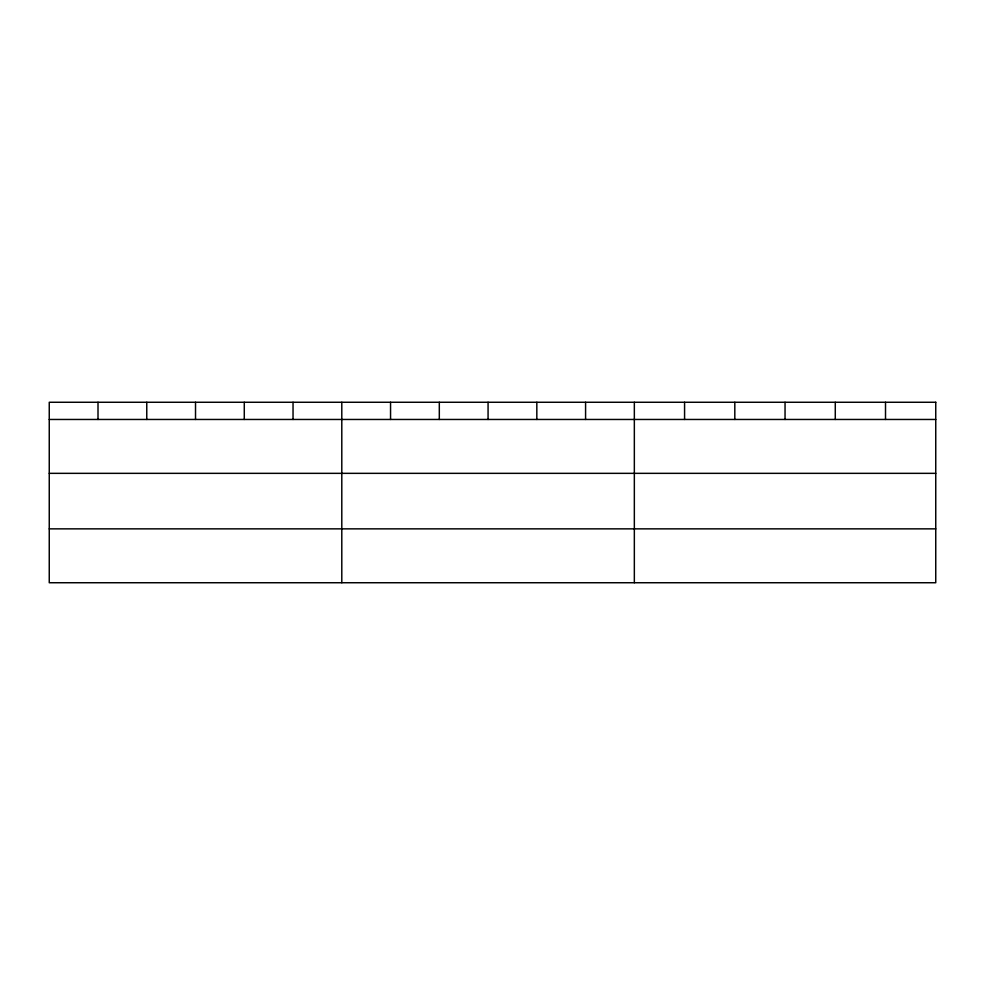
<?xml version="1.0" encoding="UTF-8"?>
<svg xmlns="http://www.w3.org/2000/svg" width="985" height="985" viewBox="0 0 985 985"><rect width="100%" height="100%" fill="white"/><g stroke="black" fill="none" stroke-linecap="round" stroke-linejoin="round"><path stroke-width="1.48" d="M49.25 419.462L935.75 419.462M49.25 473.342L935.75 473.342M49.25 528.859L935.75 528.859M885.515 402.262L885.515 419.462M835.28 402.262L835.28 419.462M785.045 402.262L785.045 419.462M734.81 402.262L734.81 419.462M684.575 402.262L684.575 419.462M634.34 402.262L634.34 582.738M585.582 402.262L585.582 419.462M536.825 402.262L536.825 419.462M488.067 402.262L488.067 419.462M439.31 402.262L439.31 419.462M390.552 402.262L390.552 419.462M341.795 402.262L341.795 582.738M293.037 402.262L293.037 419.462M244.28 402.262L244.28 419.462M195.523 402.262L195.523 419.462M146.765 402.262L146.765 419.462M98.007 402.262L98.007 419.462M935.75 402.262L49.25 402.262L49.25 582.738L935.75 582.738L935.75 402.262"/></g></svg>
